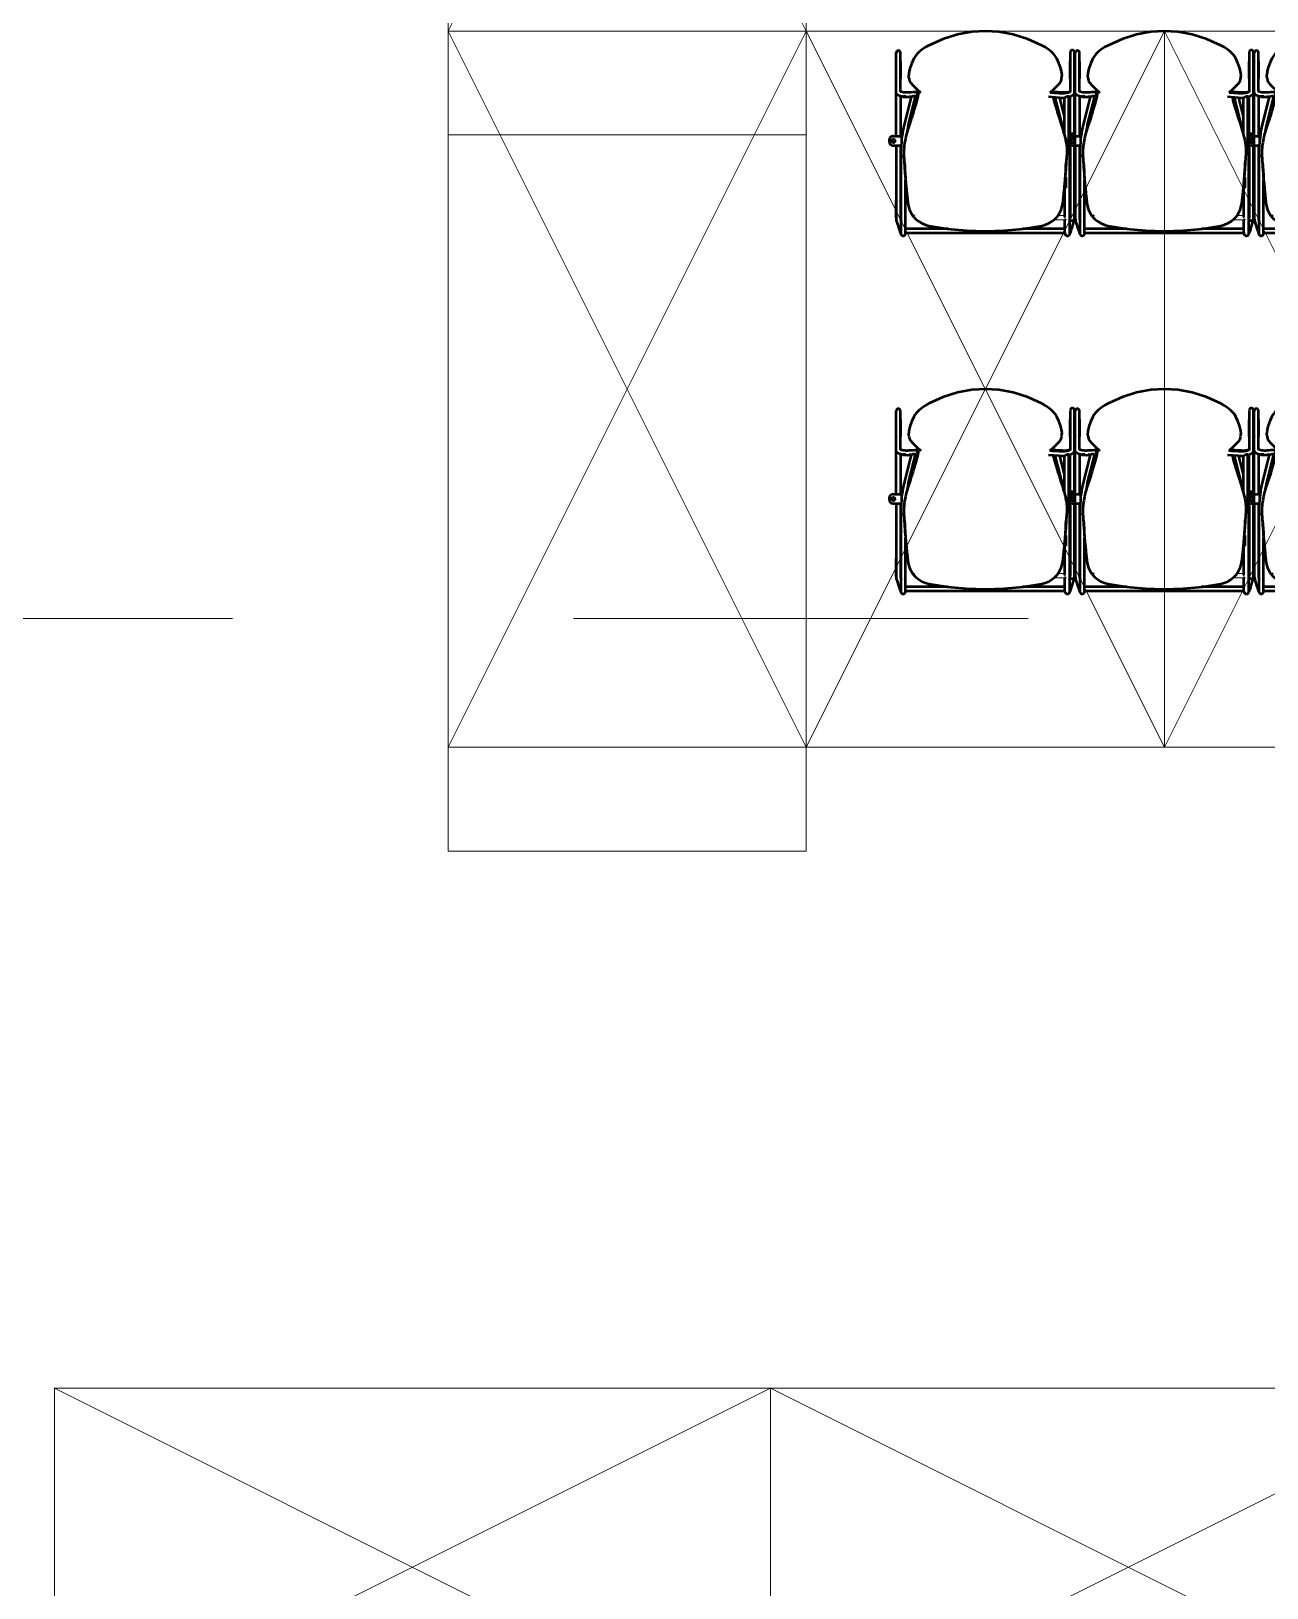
# Model space of a CAD drawing. Header units: millimetres. Extents: x 48966 to 155647, y -43515 to 26217.
# Drawn here: x 58487 to 61938, y -12491 to -8143 of the extents above; entities that cross this region are included whole.
import ezdxf

# ---------------------------------------------------------------- set-up
doc = ezdxf.new("R2010")
doc.units = ezdxf.units.MM
doc.linetypes.add('Осевые', pattern=[6350, 1270, -952.5, 3175, -952.5])
for name, color, linetype, lineweight in [('0-2', 7, 'Continuous', 9), ('02___PRT_ALL_AXES', 7, 'Continuous', 9), ('191105_510_малая сцена _1 трансформация_dwg-1', 7, 'Continuous', 9), ('_____KCI_M_0_Main-1', 7, 'Continuous', 50), ('Оси-2', 7, 'Осевые', 9)]:
    doc.layers.add(name, color=color, linetype=linetype, lineweight=lineweight)
doc.layers.add('03___PRT_ALL_CURVES-1', color=4, linetype='Continuous', lineweight=9, true_color=0x00ffff)

# ---------------------------------------------------------------- blocks, each defined once
blk = doc.blocks.new('191105_510_малая сцена _1 трансформация_dwg_100901_Scherenpodest-6759013-План 5-го этажа на отм_ _12_600')
at = {"layer": '0-2'}
blk.add_line((30718.2, -750537.4), (32718.2, -751537.4), dxfattribs=at)
at = {"layer": '0-2', "flags": 128}
blk.add_lwpolyline([(30718.2, -751537.4), (32718.2, -751537.4), (32718.2, -750537.4), (30718.2, -750537.4), (30718.2, -751537.4), (32718.2, -750537.4)], dxfattribs=at)
blk = doc.blocks.new('191105_510_малая сцена _1 трансформация_dwg_A$C1C727133-6759015-План 5-го этажа на отм_ _12_600')
at = {"layer": '02___PRT_ALL_AXES'}
for p, q in [((460.6, 46.9), (494.5, 46.9)), ((471.5, 58.9), (490, 58.9))]:
    blk.add_line(p, q, dxfattribs=at)
blk.add_open_spline([(496, 47), (494.5, 47.4), (491.6, 49.2), (490, 52.5), (490, 54.3)], degree=3, knots=[0, 0, 0, 0, 0.455213, 1, 1, 1, 1], dxfattribs=at)
blk.add_open_spline([(494.5, 46.9), (495, 46.9), (495.5, 46.9), (496, 47)], degree=3, dxfattribs=at)
at = {"layer": '03___PRT_ALL_CURVES-1'}
blk.add_line((496, 0), (496, 2.7), dxfattribs=at)
at = {"layer": '_____KCI_M_0_Main-1'}
for p, q in [((20, 280.4), (20, 513.3)), ((32, 405.1), (32, 513.3)), ((506, 514.9), (506, 405.1)), ((32, 392.3), (32, 280.4)), ((46.5, 390.2), (46.5, 391.4)), ((55.9, 402.3), (55, 402.3)), ((483, 402.3), (482.1, 402.3)), ((56.8, 390.4), (55.9, 390.3)), ((475, 388.1), (445.6, 390)), ((484.2, 309.7), (464.4, 388.8)), ((490, 335.8), (476.9, 388.1)), ((490, 288.4), (490, 388.2)), ((502, 235), (502, 390.2)), ((0, 268.4), (0, 266.4)), ((12, 254.4), (34.3, 254.4)), ((20, 254.4), (20, 50.9)), ((32, 254.4), (32, 50.9)), ((34, 9.1), (34, 246.2)), ((504, 246.2), (504, 9.1)), ((46, 9.1), (46, 158.5)), ((47.4, 143.1), (46, 143.1)), ((47.4, 142.8), (46, 142.8)), ((490, 136.7), (490, 54.3)), ((32.7, 45.8), (34, 41.5)), ((490, 46.9), (490, 11)), ((504.8, 45.6), (508.3, 44.5)), ((21.2, 42.4), (23.5, 34.7)), ((165.1, 21.9), (46, 21.9)), ((490, 21.9), (372.9, 21.9)), ((514.5, 34.7), (516.8, 42.4))]:
    blk.add_line(p, q, dxfattribs=at)
at = {"layer": '_____KCI_M_0_Main-1', "flags": 128}
for points in [[(481.7, 461.7), (478.8, 472.2), (474.3, 484.4), (468.6, 497.2), (468.6, 497.1), (465.3, 502.9), (460.1, 509.3), (453.5, 515.8), (445.5, 522.3), (436, 528.7), (426.4, 534.2), (387.3, 551.7), (346.7, 564.4), (306.5, 571.7), (269, 573.9), (231.5, 571.7), (191.3, 564.4), (150.7, 551.7), (111.6, 534.2)], [(111.6, 534.2), (102, 528.7), (92.5, 522.3), (84.5, 515.8), (77.9, 509.3), (72.7, 502.9), (69.4, 497.1), (69.4, 497.2), (63.7, 484.4), (59.2, 472.2), (56.3, 461.7), (56, 460)], [(20, 489.5), (19.8, 489.4), (19.4, 488.9), (19.2, 488.4), (19, 487.8), (19, 487.3), (19, 443.4), (19, 443), (19.2, 442.4), (19.4, 441.9), (19.8, 441.4), (20, 441.2)], [(32, 441.2), (32.2, 441.4), (32.6, 441.9), (32.8, 442.4), (33, 443), (33, 443.4), (33, 487.3), (33, 487.8), (32.8, 488.4), (32.6, 488.9), (32.2, 489.4), (32, 489.5)], [(506, 489.5), (505.8, 489.3), (505.4, 488.9), (505.2, 488.3), (505, 487.8), (505, 487.3), (505, 443.4), (505, 442.9), (505.2, 442.4), (505.4, 441.8), (505.8, 441.4), (506, 441.2)], [(519.5, 282.4), (518, 287.4), (518, 514.9)], [(518, 441.2), (518.2, 441.4), (518.6, 441.8), (518.8, 442.4), (519, 442.9), (519, 443.4), (519, 487.3), (519, 487.8), (518.8, 488.3), (518.6, 488.9), (518.2, 489.3), (518, 489.5)], [(56, 460), (55.6, 457.7), (55.3, 455.7), (55.1, 454.5), (54.9, 452.7), (54.9, 451.5), (54.9, 451.4)], [(55.9, 442.3), (55.7, 444.1), (55.2, 447.8), (55, 449.8), (54.9, 450.1), (54.9, 450.6), (54.9, 451.2), (54.9, 451.4)], [(56.7, 437.4), (56.8, 437.3), (56.8, 437.1), (57, 436.4), (57, 436.2), (57.1, 436), (57.3, 435.3), (57.3, 435.2), (57.9, 433.6), (58.9, 431.8), (59.7, 430.5), (61.4, 428.5), (63.5, 426), (65.7, 423.7), (72.9, 416.5), (79.6, 410.4), (87, 403.6), (87.2, 403.5), (87.5, 403.2), (87.6, 403.1)], [(450.4, 403.1), (450.4, 403.1), (450.5, 403.2), (451, 403.6), (458.4, 410.4), (465.1, 416.5), (472.3, 423.7), (474.5, 426), (476.6, 428.5), (478.3, 430.5), (479.1, 431.8), (480.1, 433.6), (480.7, 435.2), (480.7, 435.3), (480.9, 436), (481, 436.2), (481, 436.4), (481.2, 437.1), (481.2, 437.3), (481.3, 437.4)], [(482.1, 442.3), (482.3, 444.1), (482.8, 447.8), (483, 449.8), (483.1, 450.1), (483.1, 450.6), (483.1, 451.2), (483.1, 451.4), (483.1, 451.5), (483.1, 452.7), (482.9, 454.5), (482.7, 455.7), (482.4, 457.7), (482, 460), (481.7, 461.7)], [(53.8, 309.7), (74.3, 391.6), (78.2, 391.8), (78.5, 392)], [(82.7, 407.5), (82.7, 406.9), (81.3, 398.1), (79.2, 388), (76.5, 376.8), (73.1, 364.6), (69.6, 352.9), (68.6, 349.3), (67.1, 344.5), (66.2, 341.4), (65.9, 340.3), (64.9, 336.9), (63.3, 332.2), (62.2, 328.8)], [(82.4, 405.3), (80.7, 405.2), (80.6, 405.2), (80.2, 405), (78.7, 404.3), (77.4, 403.8)], [(78.2, 391.8), (79, 391.6), (79.9, 391.2)], [(87.4, 403.3), (87.5, 402.9), (87.7, 402.5)], [(450.6, 403.3), (450.5, 402.9), (450.3, 402.5)], [(456.2, 401.3), (455.3, 406.9), (455.3, 407.5)], [(460.6, 403.8), (459.3, 404.3), (457.8, 405), (457.4, 405.2), (457.3, 405.2), (455.6, 405.3)], [(62.3, 390.8), (61.9, 390.7), (61.8, 390.7), (42.2, 312.7)], [(458.5, 389.2), (458.8, 388), (461.5, 376.8), (464.9, 364.6), (468.4, 352.9), (469.4, 349.3), (470.9, 344.5), (471.7, 341.8), (472.1, 340.3), (473.1, 336.9), (474.7, 332.2), (475.8, 328.8)], [(504.5, 282.4), (506, 287.4), (506, 391.3)], [(62.2, 328.8), (57.8, 315.6), (52.7, 299.5), (48, 283.2), (47, 279.1), (45.6, 273.3), (44.7, 268.7), (43.6, 262.1), (42.5, 254.5), (41.9, 248.6), (41.4, 241.4), (41.2, 233), (41.4, 226.6), (43.7, 188.6), (46.9, 148.1), (48.4, 132.6), (48.4, 132.4)], [(475.8, 328.8), (480.2, 315.6), (485.3, 299.5), (490, 283.2), (491, 279.1), (492.4, 273.3), (493.3, 268.7), (494.4, 262.1), (495.5, 254.5), (496.1, 248.6), (496.6, 241.4), (496.8, 233), (496.6, 226.6)], [(12, 280.4), (35, 280.4), (35, 269.2)], [(518, 50.9), (518, 247.4), (519.5, 252.4), (519.5, 282.4), (504.5, 282.4), (504.5, 252.4), (506, 247.4), (506, 53)], [(489.6, 132.4), (489.6, 132.6), (491.1, 148.1), (494.3, 188.6), (496.4, 223.2)], [(48.4, 132.7), (49.1, 125.8), (50, 116.7), (50.7, 110.6)], [(487.3, 110.6), (488, 116.7), (488.9, 125.8), (489.6, 132.7)], [(492.5, 165), (494, 165), (494, 137), (490, 137)], [(20, 100.5), (19.8, 100.4), (19.4, 99.9), (19.2, 99.4), (19, 98.8), (19, 98.3), (19, 54.4), (19, 53.9), (19.2, 53.4), (19.4, 52.9), (19.8, 52.4), (20, 52.2)], [(32, 52.2), (32.2, 52.4), (32.6, 52.9), (32.8, 53.4), (33, 53.9), (33, 54.4), (33, 98.3), (33, 98.8), (32.8, 99.4), (32.6, 99.9), (32.2, 100.4), (32, 100.5)], [(52.5, 93.8), (54.1, 84.7), (57.3, 74.7), (61.8, 65.4), (66.5, 58.2), (66.6, 58), (67.8, 56.6), (70, 54), (71.2, 52.5), (72.1, 51.6), (74, 49.7), (74.6, 49.2), (82, 43), (91.4, 37.2), (101.7, 32.9), (111.1, 30.4)], [(426.9, 30.4), (436.3, 32.9), (446.6, 37.2), (456, 43), (463.4, 49.2), (464, 49.7), (465.9, 51.6), (466.8, 52.5), (468, 54), (470.2, 56.6), (471.4, 58), (471.5, 58.2), (476.2, 65.4), (480.7, 74.7), (483.9, 84.7), (485.5, 93.8)], [(506, 99.9), (505.8, 99.8), (505.4, 99.3), (505.2, 98.8), (505, 98.2), (505, 97.7), (505, 53.8), (505, 53.4), (505.2, 52.8), (505.4, 52.3), (505.8, 51.8), (505.9, 51.7)], [(518, 51.6), (518.2, 51.8), (518.6, 52.3), (518.8, 52.8), (519, 53.4), (519, 53.8), (519, 97.7), (519, 98.2), (518.8, 98.8), (518.6, 99.3), (518.2, 99.8), (518, 99.9)], [(492, 10.3), (492, 9.9), (46, 9.9)], [(111.1, 30.4), (163, 22.1), (216.7, 17), (269, 15.3), (321.3, 17), (375, 22.1), (426.9, 30.4)]]:
    blk.add_lwpolyline(points, dxfattribs=at)
at = {"layer": '_____KCI_M_0_Main-1'}
for centre, radius in [((12, 267.4), 5), ((512, 267.4), 6.1)]:
    blk.add_circle(centre, radius, dxfattribs=at)
for centre, radius, start, end in [((26, 513.4), 6, 360, 180), ((512, 515), 6, 0, 180), ((345.6, 486.1), 293, 188.603, 189.5667), ((192.4, 486.1), 293, 350.4333, 351.397), ((260.6, -2446.2), 2855.9, 93.6755, 94.1091), ((276.4, -2534.3), 2941.1, 86.112, 86.6108), ((277.4, -2446.2), 2855.9, 85.8909, 86.3245), ((499.6, 417.5), 13.9, 292.4142, 293.73), ((50, 472.6), 82.5, 267.5696, 274.0772), ((482, 490.3), 102.4, 266.1078, 275.0781), ((307.6, 246.2), 273.6, 165.9374, 179.9985), ((307.8, 246.1), 261.8, 165.9389, 170.8385), ((230.2, 246.1), 261.8, 9.1615, 14.0611), ((12, 268.4), 12, 90, 180), ((12, 266.4), 12, 180, 270), ((230.2, 246.2), 273.8, 0.0027, 6.5417), ((2168.8, 332.9), 2130.1, 182.9502, 183.363), ((-1630.8, 332.9), 2130.1, 356.637, 357.0498), ((2052.4, 326), 2013.4, 183.3624, 183.7901), ((1817.4, 295.7), 1776.4, 182.8308, 185.9798), ((1943, 318.8), 1903.8, 183.792, 184.005), ((1790.8, 307.9), 1751.2, 183.9949, 185.1714), ((-1279.4, 295.7), 1776.4, 354.0202, 357.1692), ((-1293.5, 310.9), 1792, 355.3334, 355.9983), ((-1405, 318.8), 1903.8, 355.995, 356.208), ((-1514.4, 326), 2013.4, 356.2099, 356.6376), ((1709, 300.8), 1669.1, 185.1817, 185.7797), ((1715.9, 301.5), 1676.1, 185.7906, 186.1168), ((-1177.9, 301.5), 1676.1, 353.8832, 354.2094), ((-1171, 300.8), 1669.1, 354.2203, 354.8183), ((-1199.8, 303.3), 1698, 354.8195, 355.3311), ((1970.8, 312.5), 1930.7, 186.0013, 186.5035), ((-1432.8, 312.5), 1930.7, 353.4965, 353.9987), ((50, 50.9), 30, 180, 196.4222), ((50, 50.9), 18, 180, 196.4222), ((76.7, 188), 451.3, 341.2419, 341.5949), ((482, 53), 24, 342, 0), ((532.7, 113.6), 72.4, 249.7616, 250.8606), ((548.4, 158.3), 119.8, 250.8061, 251.547), ((488, 50.9), 30, 343.5778, 0), ((39.7, 8.3), 6.14, 269.4325, 275.4156), ((39.7, 8.4), 6.19, 275.502, 294.8675), ((499.2, 10.9), 9.18, 186.0195, 188.7939), ((498.3, 8.4), 6.22, 215.4076, 245.456), ((498.3, 8.4), 6.18, 245.5999, 264.9066), ((498.3, 8.3), 6.1, 264.9811, 270.6186)]:
    blk.add_arc(centre, radius, start, end, dxfattribs=at)
for points, knots in [([(38.8, 390.9), (36.5, 391.2), (32.2, 392.1), (26.4, 394.2), (22.3, 397.1), (20.4, 400.5), (20, 402.5), (20, 403.5)], [0, 0, 0, 0, 0.286628, 0.532947, 0.757721, 0.876249, 1, 1, 1, 1]), ([(55, 402.3), (52.5, 402.1), (47.5, 402), (40.6, 402.6), (35.6, 403.6), (32.7, 404.7), (31.8, 405.2), (31.4, 405.5)], [0, 0, 0, 0, 0.315395, 0.617065, 0.863325, 0.950178, 1, 1, 1, 1]), ([(46.5, 391.4), (44.9, 391.4), (43.9, 391.4), (37.9, 391), (38.8, 390.9)], [0, 0, 0, 0, 0.63833, 1, 1, 1, 1]), ([(62.7, 390.8), (63.1, 390.9), (64, 391.3), (65.8, 392.1), (67.3, 392.8), (68.4, 393.1)], [0, 0, 0, 0, 0.201658, 0.450734, 1, 1, 1, 1]), ([(68.4, 393.1), (69.1, 393.3), (70.3, 393.5), (71.7, 393.1), (72.6, 392.7), (73.3, 392.3), (73.8, 391.9), (74.1, 391.7), (74.3, 391.6), (74.3, 391.6)], [0, 0, 0, 0, 0.359084, 0.525078, 0.67446, 0.802531, 0.903661, 0.971365, 1, 1, 1, 1]), ([(78.3, 402.5), (78.2, 402.8), (78.1, 403.3), (77.7, 403.8), (77.5, 403.8)], [0, 0, 0, 0, 0.67012, 1, 1, 1, 1]), ([(78.9, 399), (78.9, 399.3), (78.8, 400.5), (78.5, 401.7), (78.3, 402.5)], [0, 0, 0, 0, 0.283579, 1, 1, 1, 1]), ([(78.6, 392.3), (78.8, 392.7), (79, 394), (79.1, 395.2), (79.1, 396)], [0, 0, 0, 0, 0.401135, 1, 1, 1, 1]), ([(78.6, 392.2), (78.6, 392.2), (78.6, 392.2), (78.6, 392.2), (78.6, 392.3)], [0, 0, 0, 0, 0.487323, 1, 1, 1, 1]), ([(80.7, 405.2), (80.9, 405.2), (81.2, 404.7), (81.4, 403.8), (81.7, 402.5), (81.7, 401.4), (81.8, 400.9)], [0, 0, 0, 0, 0.102425, 0.320443, 0.633585, 1, 1, 1, 1]), ([(456.3, 401.3), (456.3, 401.8), (456.4, 402.8), (456.6, 404), (456.9, 404.7), (457.1, 405.2), (457.3, 405.2)], [0, 0, 0, 0, 0.371817, 0.682887, 0.897351, 1, 1, 1, 1]), ([(459.4, 401.1), (459.4, 401.3), (459.5, 401.7), (459.6, 402.2), (459.7, 402.5)], [0, 0, 0, 0, 0.273426, 1, 1, 1, 1]), ([(460.5, 403.8), (460.3, 403.8), (459.9, 403.3), (459.8, 402.8), (459.7, 402.5)], [0, 0, 0, 0, 0.32988, 1, 1, 1, 1]), ([(506.5, 404.6), (506.5, 404.7), (506.3, 404.4), (506.1, 404.3), (505.6, 404), (504.8, 403.6), (503.6, 403), (502.1, 402.5), (500.4, 402), (498.4, 401.5), (495.5, 400.9), (491.5, 400.3), (486.4, 399.9), (481.1, 399.8), (477.6, 400), (475.9, 400.1)], [0, 0, 0, 0, 0.00609, 0.01472, 0.026623, 0.059178, 0.101799, 0.152939, 0.21134, 0.275976, 0.345933, 0.498454, 0.662479, 0.831763, 1, 1, 1, 1]), ([(504.9, 404.6), (503.6, 404.1), (500.5, 403.2), (493.2, 402), (487.1, 402), (483, 402.3)], [0, 0, 0, 0, 0.189771, 0.43808, 1, 1, 1, 1]), ([(502, 390.2), (502, 390.4), (501.6, 390.8), (500.7, 391.4), (499.2, 391.6), (497.5, 391.2), (495.8, 390.4), (494.1, 389.5), (492.6, 388.7), (491.5, 388.3), (491.1, 388.3)], [0, 0, 0, 0, 0.049057, 0.136379, 0.256968, 0.407033, 0.571602, 0.734629, 0.88351, 1, 1, 1, 1]), ([(518, 403), (518, 402.1), (517.7, 400.2), (516.1, 397.1), (512.8, 394), (507.7, 391.6), (504, 390.5), (502, 390)], [0, 0, 0, 0, 0.126028, 0.24683, 0.477558, 0.721081, 1, 1, 1, 1]), ([(506.1, 405.2), (506, 405.1), (505.7, 405), (505.4, 404.8), (505.2, 404.7)], [0, 0, 0, 0, 0.215712, 1, 1, 1, 1]), ([(38.8, 390.9), (39.4, 390.8), (40.7, 390.8), (43.2, 390.8), (45.2, 390.8), (46.5, 390.8)], [0, 0, 0, 0, 0.2282, 0.485315, 1, 1, 1, 1]), ([(507.7, 287.4), (507.4, 287.4), (507, 287.4), (506.4, 287.4), (506.3, 287.4), (506, 287.5), (506, 287.4)], [0, 0, 0, 0, 0.424861, 0.740665, 0.934644, 1, 1, 1, 1]), ([(509.9, 287.5), (509.5, 287.5), (509.1, 287.4), (508.6, 287.4), (508.5, 287.4)], [0, 0, 0, 0, 0.763542, 1, 1, 1, 1]), ([(515.5, 287.4), (515.1, 287.4), (513.9, 287.5), (512, 287.4), (510.6, 287.5), (509.9, 287.5)], [0, 0, 0, 0, 0.229915, 0.614594, 1, 1, 1, 1]), ([(518, 287.4), (518, 287.4), (517.4, 287.4), (516.9, 287.4), (516.3, 287.4)], [0, 0, 0, 0, 0.065377, 1, 1, 1, 1]), ([(67.1, 57.7), (67.8, 57.4), (69, 58.1), (70.1, 59), (70.9, 59.8), (71.3, 60.2), (71.4, 60.4)], [0, 0, 0, 0, 0.389215, 0.678344, 0.83727, 1, 1, 1, 1]), ([(515.7, 43.1), (515.4, 43.2), (513.6, 43.7), (511.9, 44.2), (510.4, 44.7)], [0, 0, 0, 0, 0.185496, 1, 1, 1, 1]), ([(510.4, 44.7), (511, 44.5), (512.8, 43.9), (514.6, 43.4), (515.9, 43.1)], [0, 0, 0, 0, 0.296249, 1, 1, 1, 1]), ([(23.5, 34.7), (24.7, 30.7), (26.4, 25.1), (28.8, 17.9), (30.5, 13.4), (31.9, 9.8), (33.3, 6.7), (34.8, 4.3), (37, 2.6), (38.7, 2.2), (39.7, 2.2)], [0, 0, 0, 0, 0.32607, 0.472064, 0.598956, 0.702927, 0.784423, 0.863288, 0.924673, 1, 1, 1, 1]), ([(42.3, 2.8), (43.7, 3.4), (45.7, 5.5), (46, 8.1), (46, 9.1)], [0, 0, 0, 0, 0.604044, 1, 1, 1, 1]), ([(490.1, 9.5), (490.1, 9.4), (490.2, 8.9), (490.3, 8.5), (490.4, 8.2)], [0, 0, 0, 0, 0.229367, 1, 1, 1, 1]), ([(490.4, 8.2), (490.7, 7.3), (491.7, 5.6), (493.4, 4.5), (494.4, 4.2)], [0, 0, 0, 0, 0.46815, 1, 1, 1, 1]), ([(498.3, 2.2), (499.3, 2.2), (501, 2.6), (503.2, 4.3), (504.7, 6.7), (506.1, 9.8), (507.5, 13.4), (509.2, 17.9), (511.6, 25.1), (513.3, 30.7), (514.5, 34.7)], [0, 0, 0, 0, 0.075445, 0.136757, 0.21566, 0.297157, 0.401126, 0.52801, 0.673987, 1, 1, 1, 1])]:
    blk.add_open_spline(points, degree=3, knots=knots, dxfattribs=at)
for points in [[(78.5, 392), (78.5, 392), (78.6, 392.1), (78.6, 392.2)], [(79, 398.1), (79, 398.4), (79, 398.7), (78.9, 399)], [(79.1, 396), (79.1, 396.7), (79.1, 397.4), (79, 398.1)], [(61.8, 390.7), (60.1, 390.6), (58.4, 390.5), (56.8, 390.4)], [(62.3, 390.8), (62.4, 390.8), (62.6, 390.8), (62.7, 390.8)], [(508.5, 287.4), (508.2, 287.4), (507.9, 287.4), (507.7, 287.4)], [(516.3, 287.4), (516.1, 287.4), (515.8, 287.4), (515.5, 287.4)], [(41.6, 223.2), (41.5, 224.4), (41.5, 225.5), (41.4, 226.7)], [(496.4, 223.2), (496.5, 224.4), (496.5, 225.5), (496.6, 226.7)], [(66.6, 58), (66.8, 57.9), (66.9, 57.7), (67.1, 57.7)], [(471.4, 58), (471.2, 57.9), (471.1, 57.7), (470.9, 57.7)], [(507.7, 45.7), (507.8, 45.2), (508.1, 44.9), (508.3, 44.5)]]:
    blk.add_open_spline(points, degree=3, dxfattribs=at)
blk = doc.blocks.new('191105_510_малая сцена _1 трансформация_dwg_A$C344E6C13-6759016-План 5-го этажа на отм_ _12_600')
at = {"extrusion": (0, 0, -1), "zscale": -0.9999999999999997, "rotation": 269.998215129366}
blk.add_blockref('191105_510_малая сцена _1 трансформация_dwg_A$C1C727133-6759015-План 5-го этажа на отм_ _12_600', (-598.5, 589), dxfattribs=at)
blk = doc.blocks.new('191105_510_малая сцена _1 трансформация_dwg_A$C1BC02E7E-6759017-План 5-го этажа на отм_ _12_600')
at = {"layer": '0-2'}
for p, q in [((-262.5, -4870.5), (737.5, -4870.5)), ((-262.5, -5870.5), (737.5, -5870.5))]:
    blk.add_line(p, q, dxfattribs=at)
at = {"rotation": 359.9982151294759}
for p in [(-287, -6690.5), (-287, -7190.5), (-287.1, -7690.5)]:
    blk.add_blockref('191105_510_малая сцена _1 трансформация_dwg_A$C344E6C13-6759016-План 5-го этажа на отм_ _12_600', p, dxfattribs=at)
blk = doc.blocks.new('191105_510_малая сцена _1 трансформация_dwg-5477134-План 5-го этажа на отм_ _12_600')
at = {"layer": '0-2'}
for p, q in [((1467.4, 11951.8), (11467.4, 11951.8)), ((1467.4, 11661.8), (2467.4, 11661.8))]:
    blk.add_line(p, q, dxfattribs=at)
at = {"layer": '0-2', "flags": 128}
for points in [[(4467.4, 19951.8), (3467.4, 17951.8), (2467.4, 19951.8), (2467.4, 17951.8), (2467.4, 15951.8), (2467.4, 13951.8), (2467.4, 11951.8), (2467.4, 9951.8), (3467.4, 9951.8), (3467.4, 11951.8), (2467.4, 11951.8), (3467.4, 9951.8), (4467.4, 11951.8)], [(1467.4, 19951.8), (2467.4, 19951.8), (2467.4, 17951.8), (1467.4, 17951.8), (1467.4, 15951.8), (2467.4, 13951.8), (1467.4, 11951.8), (1467.4, 9951.8), (2467.4, 9951.8), (2467.4, 11951.8), (1467.4, 11951.8), (2467.4, 11951.8), (2467.4, 13951.8), (1467.4, 13951.8), (2467.4, 15951.8), (1467.4, 17951.8), (1467.4, 19951.8)], [(10467.4, 19951.8), (11467.4, 17951.8), (10467.4, 15951.8), (10467.4, 13951.8), (11467.4, 11951.8), (11467.4, 13951.8), (10467.4, 13951.8), (11467.4, 13951.8), (11467.4, 15951.8), (10467.4, 15951.8), (11467.4, 15951.8), (11467.4, 17951.8), (10467.4, 17951.8), (11467.4, 19951.8), (1467.4, 19951.8), (2467.4, 17951.8), (1467.4, 15951.8), (1467.4, 13951.8), (2467.4, 11951.8), (1467.4, 9951.8)], [(6467.4, 9951.8), (5467.4, 11951.8), (6467.4, 11951.8), (6467.4, 9951.8), (5467.4, 9951.8), (5467.4, 11951.8), (4467.4, 9951.8), (3467.4, 11951.8), (4467.4, 11951.8), (4467.4, 9951.8), (3467.4, 9951.8), (3467.4, 11951.8), (2467.4, 9951.8), (1467.4, 11951.8), (1467.4, 13951.8), (2467.4, 13951.8), (2467.4, 15951.8), (1467.4, 15951.8), (2467.4, 15951.8), (2467.4, 17951.8), (1467.4, 17951.8)], [(1467.4, 9951.8), (1467.4, 9661.8), (2467.4, 9661.8), (2467.4, 9951.8), (2467.4, 9661.8), (1467.4, 9661.8), (1467.4, 9951.8), (2467.4, 9951.8), (10467.4, 9951.8)]]:
    blk.add_lwpolyline(points, dxfattribs=at)
at = {"extrusion": (0, 0, -1), "zscale": -1, "rotation": 270}
for p in [(3403.1, 12689.3), (3403.1, 11689.3), (3403.1, 10689.3)]:
    blk.add_blockref('191105_510_малая сцена _1 трансформация_dwg_A$C1BC02E7E-6759017-План 5-го этажа на отм_ _12_600', p, dxfattribs=at)
at = {"rotation": 359.9999858160469}
for p in [(-30350.7, 758699.2), (-28350.7, 758699.2)]:
    blk.add_blockref('191105_510_малая сцена _1 трансформация_dwg_100901_Scherenpodest-6759013-План 5-го этажа на отм_ _12_600', p, dxfattribs=at)

msp = doc.modelspace()

# ---------------------------------------------------------------- linework, layer by layer
at = {"layer": 'Оси-2'}
msp.add_line((150171.6, -9782.9), (50565.6, -9782.9), dxfattribs=at)

# ---------------------------------------------------------------- block references
at = {"layer": '191105_510_малая сцена _1 трансформация_dwg-1'}
msp.add_blockref('191105_510_малая сцена _1 трансформация_dwg-5477134-План 5-го этажа на отм_ _12_600', (58184.5, -20094.6), dxfattribs=at)

doc.saveas('drawing.dxf')
